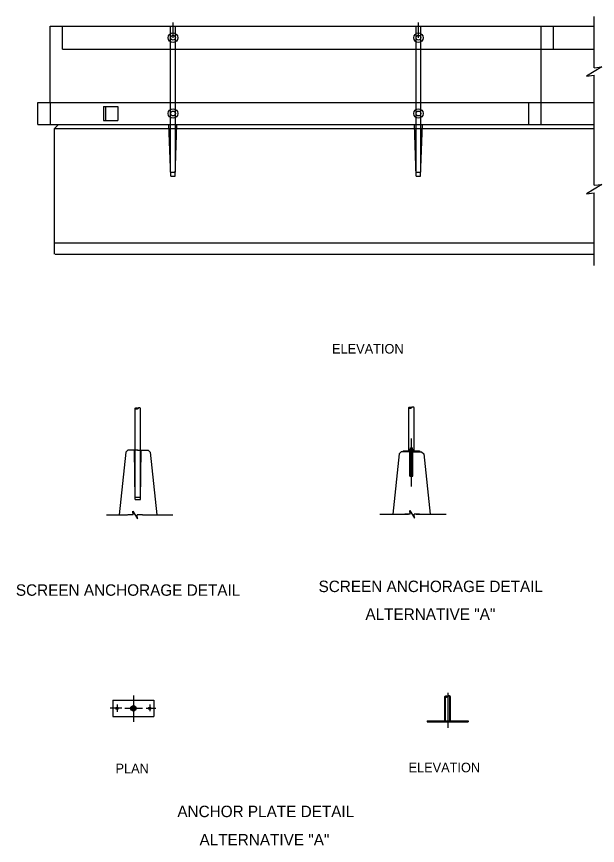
# Model space of a CAD drawing. Extents: x 241.7 to 265.4, y 1138 to 1155.1.
# Drawn here: x 241.66 to 253.49, y 1138.01 to 1154.89 of the extents above; entities that cross this region are included whole.
import ezdxf

# ---------------------------------------------------------------- set-up
doc = ezdxf.new("R2010")
doc.units = 0
for name, color, linetype in [('str_Center-Line-A', 7, 'Continuous'), ('str_Concrete-C', 7, 'Continuous'), ('str_Misc-Steel-B', 7, 'Continuous'), ('str_Misc-Steel-C', 7, 'Continuous'), ('str_Misc-Steel-F', 7, 'Continuous'), ('str_Wood-A', 7, 'Continuous'), ('temp_NO-PLOT', 7, 'Continuous')]:
    doc.layers.add(name, color=color, linetype=linetype)

msp = doc.modelspace()

# ---------------------------------------------------------------- linework, layer by layer
at = {"layer": 'str_Center-Line-A'}
for p, q in [((244.846, 1154.456), (244.846, 1154.767)), ((249.846, 1154.456), (249.846, 1154.767)), ((249.703, 1145.316), (249.703, 1146.291)), ((250.441, 1141.115), (250.441, 1140.405)), ((244.04, 1141.058), (244.04, 1140.525)), ((243.806, 1140.8), (243.565, 1140.8)), ((243.706, 1140.875), (243.706, 1140.727)), ((243.868, 1140.8), (244.228, 1140.8)), ((244.296, 1140.8), (244.497, 1140.8)), ((244.373, 1140.878), (244.373, 1140.74))]:
    msp.add_line(p, q, dxfattribs=at)
at = {"layer": 'str_Concrete-C'}
for p, q in [((253.423, 1153.846), (253.423, 1154.887)), ((253.423, 1152.65), (253.423, 1153.69)), ((242.429, 1152.606), (242.512, 1152.689)), ((242.429, 1150.049), (242.429, 1152.606)), ((242.429, 1152.606), (253.423, 1152.606)), ((242.512, 1152.689), (253.423, 1152.689)), ((244.802, 1151.636), (244.764, 1152.688)), ((244.889, 1151.636), (244.927, 1152.69)), ((249.802, 1151.636), (249.764, 1152.688)), ((249.889, 1151.636), (249.927, 1152.69)), ((253.423, 1151.45), (253.423, 1152.65)), ((244.802, 1151.636), (244.889, 1151.636)), ((249.802, 1151.636), (249.889, 1151.636)), ((253.423, 1149.82), (253.423, 1151.295)), ((242.443, 1150.282), (253.423, 1150.282)), ((242.443, 1150.049), (253.423, 1150.049)), ((243.882, 1146.013), (243.747, 1144.737)), ((243.923, 1146.054), (243.882, 1146.013)), ((244.132, 1146.054), (243.923, 1146.054)), ((244.076, 1145.054), (244.063, 1146.054)), ((244.125, 1146.054), (244.34, 1146.054)), ((244.186, 1145.054), (244.199, 1146.054)), ((244.34, 1146.054), (244.382, 1146.013)), ((244.382, 1146.013), (244.516, 1144.737)), ((249.454, 1145.985), (249.324, 1144.75)), ((249.494, 1146.025), (249.453, 1145.984)), ((249.703, 1146.025), (249.494, 1146.025)), ((249.671, 1145.525), (249.671, 1146.046)), ((249.703, 1146.025), (249.911, 1146.025)), ((249.734, 1145.525), (249.734, 1146.046)), ((249.911, 1146.025), (249.953, 1145.984)), ((249.953, 1145.981), (250.082, 1144.75)), ((249.671, 1145.525), (249.734, 1145.525)), ((244.076, 1145.054), (244.186, 1145.054)), ((243.488, 1144.737), (243.922, 1144.737)), ((244.035, 1144.737), (243.925, 1144.737)), ((244.225, 1144.737), (244.115, 1144.737)), ((244.225, 1144.737), (244.841, 1144.737)), ((249.059, 1144.75), (249.642, 1144.75)), ((249.677, 1144.75), (249.567, 1144.75)), ((249.867, 1144.75), (249.757, 1144.75)), ((249.797, 1144.75), (250.413, 1144.75))]:
    msp.add_line(p, q, dxfattribs=at)
for points in [[(253.423, 1153.846), (253.579, 1153.865), (253.268, 1153.671), (253.423, 1153.69)], [(253.423, 1151.45), (253.579, 1151.47), (253.268, 1151.275), (253.423, 1151.295)], [(244.035, 1144.737), (244.025, 1144.817), (244.125, 1144.657), (244.115, 1144.737)], [(249.677, 1144.75), (249.667, 1144.83), (249.767, 1144.67), (249.757, 1144.75)]]:
    msp.add_lwpolyline(points, dxfattribs=at)
at = {"layer": 'str_Misc-Steel-B'}
for p, q in [((244.076, 1145.096), (244.076, 1146.054)), ((244.186, 1145.096), (244.186, 1146.054)), ((244.083, 1145.096), (244.179, 1145.096))]:
    msp.add_line(p, q, dxfattribs=at)
at = {"layer": 'str_Misc-Steel-C'}
for p, q in [((244.797, 1151.718), (244.797, 1154.689)), ((244.894, 1151.718), (244.894, 1154.689)), ((249.797, 1151.718), (249.797, 1154.689)), ((249.894, 1151.718), (249.894, 1154.689)), ((244.797, 1151.718), (244.894, 1151.718)), ((249.797, 1151.718), (249.894, 1151.718)), ((244.076, 1146.054), (244.076, 1146.906)), ((244.186, 1146.054), (244.186, 1146.906)), ((249.648, 1146.046), (249.648, 1146.921)), ((249.757, 1146.046), (249.757, 1146.919)), ((249.683, 1146.106), (249.681, 1146.102)), ((249.681, 1146.075), (249.681, 1146.102)), ((249.681, 1146.096), (249.724, 1146.096)), ((249.681, 1146.085), (249.724, 1146.085)), ((249.682, 1145.536), (249.682, 1146.046)), ((249.683, 1146.106), (249.722, 1146.106)), ((249.686, 1146.101), (249.72, 1146.101)), ((249.686, 1146.09), (249.72, 1146.09)), ((249.686, 1146.08), (249.72, 1146.08)), ((249.689, 1146.051), (249.689, 1146.072)), ((249.716, 1146.051), (249.716, 1146.072)), ((249.722, 1146.106), (249.724, 1146.102)), ((249.723, 1145.536), (249.723, 1146.046)), ((249.724, 1146.075), (249.724, 1146.102)), ((249.682, 1145.536), (249.723, 1145.536)), ((250.386, 1140.545), (250.386, 1141.039)), ((250.397, 1140.545), (250.397, 1141.026)), ((250.486, 1140.545), (250.486, 1141.047)), ((250.496, 1140.545), (250.496, 1141.036))]:
    msp.add_line(p, q, dxfattribs=at)
msp.add_lwpolyline([(249.666, 1146.051), (249.739, 1146.051), (249.739, 1146.047), (249.666, 1146.047)], close=True, dxfattribs=at)
for points in [[(249.672, 1146.072), (249.672, 1146.051), (249.733, 1146.051), (249.733, 1146.072)], [(249.675, 1146.075), (249.724, 1146.075)], [(249.681, 1146.075), (249.678, 1146.075)], [(249.719, 1146.075), (249.689, 1146.075)], [(249.73, 1146.075), (249.724, 1146.075)]]:
    msp.add_lwpolyline(points, dxfattribs=at)
for centre, radius in [((244.846, 1154.456), 0.0971), ((244.846, 1154.456), 0.0485), ((249.846, 1154.456), 0.0971), ((249.846, 1154.456), 0.0485), ((244.846, 1152.913), 0.0971), ((244.846, 1152.913), 0.0485), ((249.846, 1152.913), 0.0971), ((249.846, 1152.913), 0.0485), ((244.04, 1140.8), 0.0548), ((244.04, 1140.8), 0.0444)]:
    msp.add_circle(centre, radius, dxfattribs=at)
for centre, start_param, end_param in [((249.675, 1146.072), 0, 1.570796), ((249.687, 1146.072), 4.712389, 6.283185), ((249.692, 1146.072), 0, 1.570796), ((249.713, 1146.072), 4.712389, 6.283185), ((249.719, 1146.072), 0, 1.570796), ((249.73, 1146.072), 4.712389, 6.283185)]:
    msp.add_ellipse(centre, major_axis=(0, 0.0032), ratio=0.857375, start_param=start_param, end_param=end_param, dxfattribs=at)
for points in [[(244.186, 1146.904), (244.182, 1146.911), (244.173, 1146.916), (244.16, 1146.918), (244.146, 1146.917), (244.139, 1146.911), (244.13, 1146.902), (244.124, 1146.896), (244.113, 1146.891), (244.103, 1146.89), (244.09, 1146.891), (244.084, 1146.895), (244.079, 1146.9), (244.076, 1146.904), (244.076, 1146.908), (244.083, 1146.916), (244.092, 1146.919), (244.104, 1146.92), (244.117, 1146.917), (244.127, 1146.91), (244.131, 1146.903), (244.131, 1146.903)], [(244.076, 1146.905), (244.079, 1146.911), (244.09, 1146.917), (244.104, 1146.919), (244.113, 1146.917), (244.125, 1146.91), (244.13, 1146.903)], [(249.757, 1146.919), (249.754, 1146.926), (249.745, 1146.931), (249.732, 1146.933), (249.718, 1146.932), (249.71, 1146.926), (249.701, 1146.917), (249.695, 1146.911), (249.685, 1146.906), (249.675, 1146.905), (249.662, 1146.906), (249.656, 1146.91), (249.65, 1146.915), (249.648, 1146.919), (249.648, 1146.923), (249.655, 1146.931), (249.663, 1146.934), (249.676, 1146.936), (249.688, 1146.932), (249.699, 1146.925), (249.703, 1146.918), (249.703, 1146.918)], [(249.648, 1146.92), (249.65, 1146.926), (249.661, 1146.932), (249.676, 1146.934), (249.684, 1146.932), (249.697, 1146.925), (249.702, 1146.918)], [(250.496, 1141.036), (250.493, 1141.043), (250.483, 1141.049), (250.471, 1141.051), (250.456, 1141.05), (250.449, 1141.044), (250.44, 1141.034), (250.434, 1141.029), (250.423, 1141.024), (250.413, 1141.022), (250.4, 1141.024), (250.394, 1141.027), (250.389, 1141.032), (250.386, 1141.036), (250.386, 1141.041), (250.393, 1141.049), (250.402, 1141.051), (250.414, 1141.053), (250.427, 1141.05), (250.437, 1141.042), (250.441, 1141.036), (250.441, 1141.036)], [(250.386, 1141.037), (250.389, 1141.044), (250.4, 1141.05), (250.414, 1141.051), (250.423, 1141.049), (250.435, 1141.043), (250.44, 1141.035)]]:
    msp.add_open_spline(points, degree=2, dxfattribs=at)
at = {"layer": 'str_Misc-Steel-F'}
for p, q in [((249.536, 1146.046), (249.869, 1146.046)), ((249.536, 1146.046), (249.536, 1146.025)), ((249.869, 1146.046), (249.869, 1146.025)), ((243.623, 1140.967), (243.623, 1140.634)), ((243.623, 1140.967), (244.456, 1140.967)), ((244.456, 1140.967), (244.456, 1140.634)), ((243.623, 1140.634), (244.456, 1140.634)), ((250.024, 1140.545), (250.858, 1140.545)), ((250.024, 1140.545), (250.024, 1140.524)), ((250.024, 1140.524), (250.858, 1140.524)), ((250.084, 1140.545), (250.084, 1140.524)), ((250.131, 1140.545), (250.131, 1140.524)), ((250.418, 1140.545), (250.418, 1140.524)), ((250.465, 1140.545), (250.465, 1140.524)), ((250.751, 1140.545), (250.751, 1140.524)), ((250.798, 1140.545), (250.798, 1140.524)), ((250.858, 1140.545), (250.858, 1140.524))]:
    msp.add_line(p, q, dxfattribs=at)
for centre in [(243.706, 1140.8), (244.04, 1140.8), (244.373, 1140.8)]:
    msp.add_circle(centre, 0.0234, dxfattribs=at)
at = {"layer": 'str_Wood-A'}
for p, q in [((242.346, 1154.689), (253.423, 1154.689)), ((242.346, 1153.136), (242.346, 1154.689)), ((242.596, 1154.223), (242.596, 1154.689)), ((252.346, 1154.223), (252.346, 1154.689)), ((252.596, 1154.223), (252.596, 1154.689)), ((242.596, 1154.223), (253.423, 1154.223)), ((252.346, 1153.136), (252.346, 1154.223)), ((242.096, 1153.136), (253.423, 1153.136)), ((242.096, 1152.689), (242.096, 1153.136)), ((242.346, 1153.136), (242.346, 1152.689)), ((243.429, 1153.058), (243.429, 1152.767)), ((243.429, 1153.058), (243.72, 1153.058)), ((243.468, 1153.058), (243.468, 1152.767)), ((243.72, 1153.058), (243.72, 1152.767)), ((252.096, 1152.689), (252.096, 1153.136)), ((252.346, 1152.689), (252.346, 1153.136)), ((243.429, 1152.767), (243.72, 1152.767)), ((242.096, 1152.689), (253.423, 1152.689))]:
    msp.add_line(p, q, dxfattribs=at)

# ---------------------------------------------------------------- texts
at = {"layer": 'temp_NO-PLOT'}
for s, height, p in [('ELEVATION', 0.1942, (248.086, 1148.024)), ('SCREEN ANCHORAGE DETAIL', 0.23301, (241.645, 1143.091)), ('SCREEN ANCHORAGE DETAIL', 0.23301, (247.811, 1143.166)), ('ALTERNATIVE "A"', 0.23301, (248.766, 1142.601)), ('PLAN', 0.1942, (243.675, 1139.477)), ('ELEVATION', 0.1942, (249.644, 1139.497)), ('ANCHOR PLATE DETAIL', 0.23301, (244.935, 1138.583)), ('ALTERNATIVE "A"', 0.23301, (245.386, 1138.007))]:
    msp.add_text(s, height=height, dxfattribs=at).set_placement(p)

doc.saveas('drawing.dxf')
